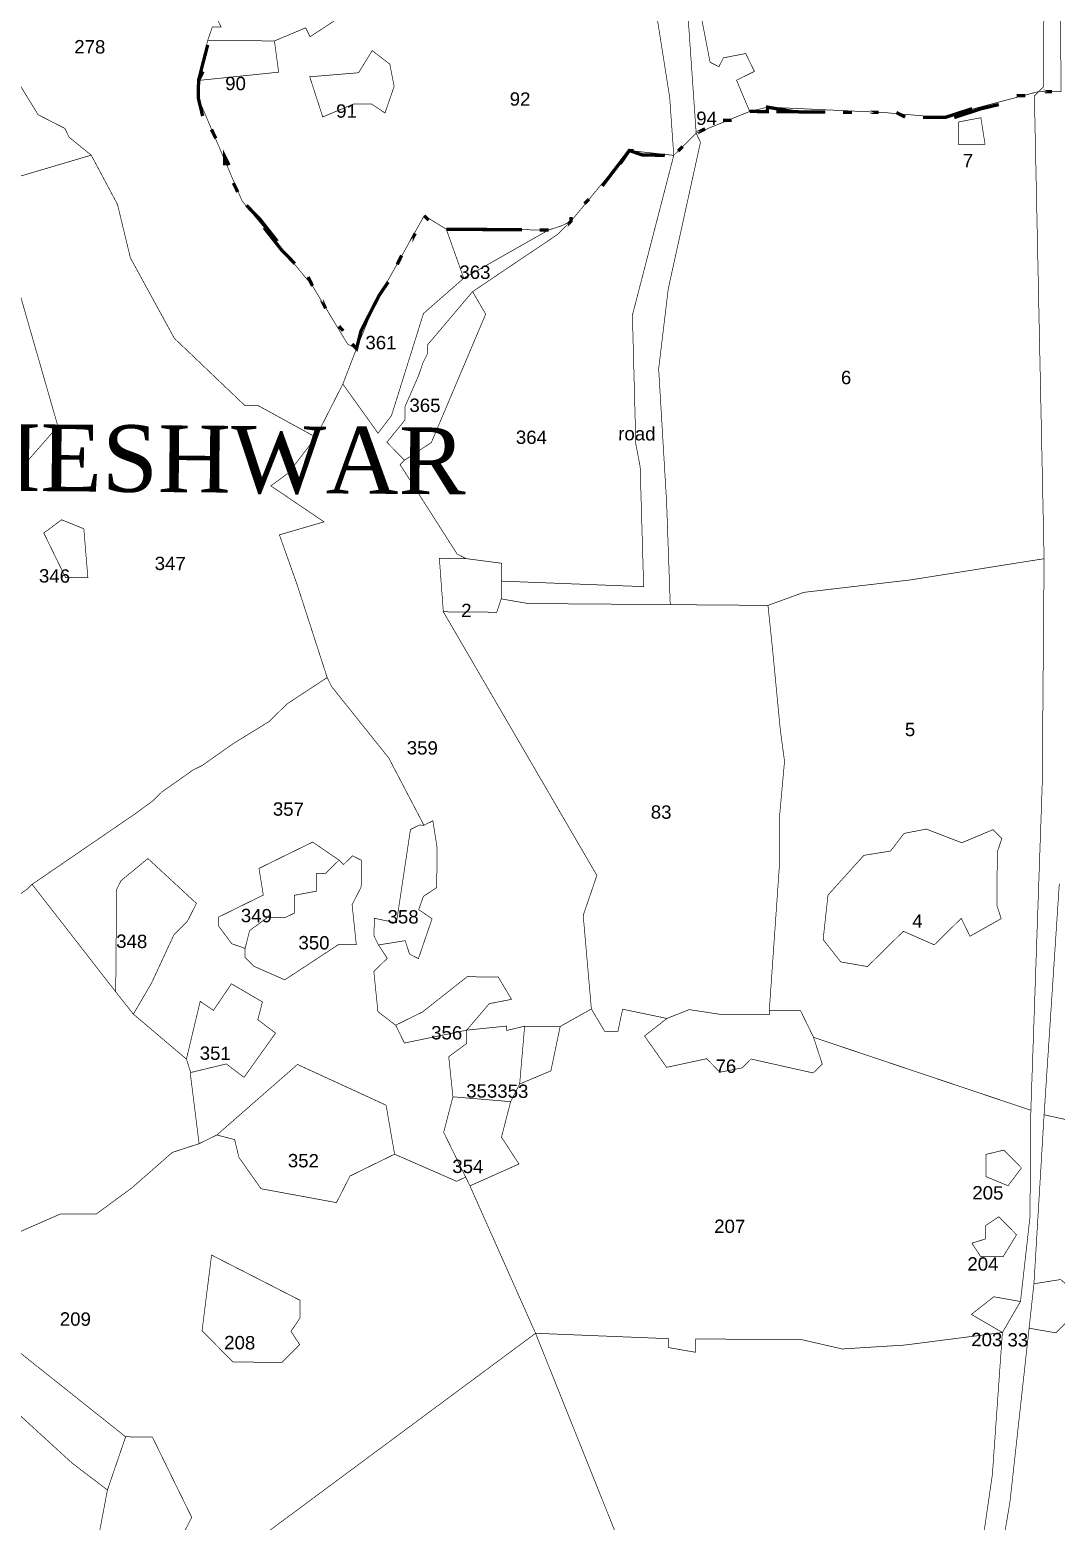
# Model space of a CAD drawing. Header units: metres. Extents: x 317370 to 326712, y 1824935 to 1838812.
# Drawn here: x 321671 to 322602, y 1828312 to 1829663 of the extents above; entities that cross this region are included whole.
import ezdxf

# ---------------------------------------------------------------- set-up
doc = ezdxf.new("R2010")
doc.units = ezdxf.units.M
doc.header["$MEASUREMENT"] = 0
for name, color, linetype in [('SURVEY NO.', 7, 'Continuous'), ('SURVEY PLOT BOUNDARY', 35, 'Continuous'), ('VILLAGE BOUNDARY', 212, 'Continuous'), ('VILLAGE NAME', 3, 'Continuous')]:
    doc.layers.add(name, color=color, linetype=linetype)
doc.styles.add('PDF Arial', font='arial.ttf')
doc.styles.get("Standard").update_dxf_attribs({"font": 'times.ttf'})

# ---------------------------------------------------------------- blocks, each defined once
blk = doc.blocks.new('81')
at = {"layer": 'SURVEY PLOT BOUNDARY', "lineweight": 18, "const_width": 0.605}
for points in [[(322604.3, 1829861.5), (322606.3, 1829607.5), (322586.2, 1829607.6), (322590.2, 1829611.6), (322592.8, 1829942.2)], [(322268.2, 1829674.6), (322275.5, 1829569.7), (322255.2, 1829549.7), (322251.5, 1829602.2), (322236.2, 1829699.1)], [(322592.8, 1829942.2), (322590.2, 1829611.6), (322586.2, 1829607.6), (322497.3, 1829584.1), (322444.9, 1829588.6), (322340.2, 1829593.4), (322324, 1829589.5), (322312.1, 1829617.8), (322328.3, 1829625.8), (322320.4, 1829642), (322300.2, 1829638.1), (322296.1, 1829630), (322288.1, 1829634.1), (322280.3, 1829674.5)], [(321836.8, 1829665.9), (321832.7, 1829653.9), (321824.4, 1829617.6), (321824.2, 1829601.5), (321863.8, 1829508.5), (321927.7, 1829431.4), (321959.5, 1829378.7), (321967.6, 1829374.6), (321955.2, 1829342.5), (321930.7, 1829294.3), (321878.5, 1829322.9), (321866.4, 1829323), (321802.4, 1829384), (321762.6, 1829456.9), (321750.9, 1829505.3), (321727.1, 1829549.9), (321707.1, 1829566.1), (321703.1, 1829574.2), (321679, 1829586.5), (321619.3, 1829683.8)], [(322236.2, 1829699.1), (322251.5, 1829602.2), (322255.2, 1829549.7), (322214.9, 1829554.1), (322162, 1829490), (322153.9, 1829486), (322141.8, 1829482.1), (322049, 1829482.8), (322029, 1829495.1), (321984, 1829414.8), (321967.6, 1829374.6), (321959.5, 1829378.7), (321927.7, 1829431.4), (321863.8, 1829508.5), (321824.2, 1829601.5), (321824.4, 1829617.6), (321897, 1829625.1), (321893.2, 1829653.4), (321921.5, 1829665.3), (321925.5, 1829657.2), (321961.9, 1829681.1)], [(321619.3, 1829683.8), (321679, 1829586.5), (321703.1, 1829574.2), (321707.1, 1829566.1), (321727.1, 1829549.9), (321634.2, 1829522.4), (321696.9, 1829304.2), (321619.7, 1829216.1)], [(322604.7, 1828889.8), (322590.9, 1828680.3), (322581.7, 1828527.2), (322577.3, 1828486.9), (322560, 1828329.8), (322543.1, 1828229.1)], [(322527, 1828237.3), (322544, 1828354.1), (322553.1, 1828483), (322569.5, 1828511.1), (322578.1, 1828587.7), (322578.9, 1828684.4), (322589.3, 1828982.7), (322589.7, 1829039.1), (322590.9, 1829184.2), (322582.1, 1829603.6), (322586.2, 1829607.6), (322606.3, 1829607.5)], [(321619.7, 1829216.1), (321696.9, 1829304.2), (321634.2, 1829522.4), (321727.1, 1829549.9), (321750.9, 1829505.3), (321762.6, 1829456.9), (321802.4, 1829384), (321866.4, 1829323), (321878.5, 1829322.9), (321930.7, 1829294.3), (321906.2, 1829262.2), (321890, 1829250.2), (321938.1, 1829217.6), (321897.7, 1829205.8), (321913.5, 1829161.4), (321941, 1829076.5), (321904.6, 1829052.6), (321888.3, 1829036.6), (321855.9, 1829016.7), (321827.5, 1828996.7), (321819.5, 1828992.8), (321791.1, 1828972.8), (321783, 1828964.8), (321766.7, 1828952.9), (321673.5, 1828889.1), (321669.5, 1828885.1)], [(323065.8, 1828575.8), (322590.9, 1828680.3), (322604.7, 1828889.8)], [(322543.1, 1828229.1), (322560, 1828329.8), (322577.3, 1828486.9), (322601.5, 1828482.7), (322629.9, 1828510.7)], [(322605.9, 1828531), (322581.7, 1828527.2), (322590.9, 1828680.3), (323065.8, 1828575.8)], [(321410.9, 1828294.5), (321431.5, 1828350.8), (321339.4, 1828428.1), (321347.6, 1828448.2), (321311.6, 1828488.8), (321295.7, 1828513.1), (321405.5, 1828641.2), (321421.6, 1828641.1), (321429.8, 1828653.1), (321433.8, 1828653.1), (321462.1, 1828652.9), (321461.9, 1828636.8), (321474, 1828636.7), (321533.8, 1828547.5), (321549.9, 1828551.4), (321549.8, 1828539.3), (321557.8, 1828523.1), (321577.5, 1828474.6), (321621.6, 1828433.9), (321629.7, 1828437.9), (321709.7, 1828364.7), (321741.8, 1828340.3), (321733.4, 1828296)]]:
    blk.add_lwpolyline(points, dxfattribs=at)
for points in [[(321930.6, 1829794.2), (321958.7, 1829785.9), (321950.5, 1829769.8), (321974.5, 1829737.4), (321986.3, 1829705.1), (321974.1, 1829693.1), (321962, 1829689.1), (321961.9, 1829681.1), (321925.5, 1829657.2), (321921.5, 1829665.3), (321893.2, 1829653.4), (321832.7, 1829653.9), (321836.8, 1829665.9), (321844.9, 1829665.9), (321837, 1829682), (321841.4, 1829726.4), (321877.7, 1829730.1), (321905.9, 1829737.9), (321894, 1829754.2)], [(322288.1, 1829634.1), (322296.1, 1829630), (322300.2, 1829638.1), (322320.4, 1829642), (322328.3, 1829625.8), (322312.1, 1829617.8), (322324, 1829589.5), (322275.5, 1829569.7), (322268.2, 1829674.6), (322280.3, 1829674.5)], [(321824.4, 1829617.6), (321832.7, 1829653.9), (321893.2, 1829653.4), (321897, 1829625.1)], [(321925.2, 1829620.9), (321969.5, 1829624.6), (321981.8, 1829644.6), (321997.8, 1829632.4), (322001.7, 1829612.2), (321993.4, 1829588.1), (321981.4, 1829596.2), (321965.3, 1829596.4), (321937, 1829584.5)], [(321925.2, 1829620.9), (321937, 1829584.5), (321965.3, 1829596.4), (321981.4, 1829596.2), (321993.4, 1829588.1), (322001.7, 1829612.2), (321997.8, 1829632.4), (321981.8, 1829644.6), (321969.5, 1829624.6)], [(322590.9, 1829184.2), (322469.8, 1829165), (322373, 1829153.7), (322340.6, 1829141.9), (322252, 1829142.6), (322248.7, 1829235.3), (322241.5, 1829356.3), (322250.2, 1829428.8), (322279.4, 1829561.6), (322275.5, 1829569.7), (322324, 1829589.5), (322340.2, 1829593.4), (322444.9, 1829588.6), (322497.3, 1829584.1), (322586.2, 1829607.6), (322582.1, 1829603.6)], [(322513.4, 1829580), (322533.6, 1829583.8), (322537.4, 1829559.6), (322513.2, 1829559.8)], [(322533.6, 1829583.8), (322513.4, 1829580), (322513.2, 1829559.8), (322537.4, 1829559.6)], [(322255.2, 1829549.7), (322275.5, 1829569.7), (322279.4, 1829561.6), (322250.2, 1829428.8), (322241.5, 1829356.3), (322248.7, 1829235.3), (322252, 1829142.6), (322123, 1829143.6), (322098.8, 1829147.8), (322098.9, 1829163.9), (322227.9, 1829158.9), (322224.7, 1829267.8), (322220.8, 1829288), (322217.7, 1829404.9)], [(322255.2, 1829549.7), (322217.7, 1829404.9), (322220.8, 1829288), (322224.7, 1829267.8), (322227.9, 1829158.9), (322098.9, 1829163.9), (322099.1, 1829180.1), (322066.9, 1829184.3), (322058.8, 1829188.4), (322007.1, 1829269.5), (322011.1, 1829273.5), (322035.4, 1829289.4), (322084.7, 1829405.9), (322072.8, 1829426.2), (322149.8, 1829478), (322162, 1829490), (322214.9, 1829554.1)], [(322066.9, 1829184.3), (322042.7, 1829184.5), (322046.3, 1829136.1), (322185.5, 1828897.2), (322173.1, 1828861), (322180.5, 1828776.2), (322152.2, 1828760.3), (322120, 1828760.6), (322103.8, 1828756.7), (322103.8, 1828760.7), (322067.5, 1828757), (322087.9, 1828781), (322108.1, 1828784.9), (322096.1, 1828805.1), (322067.9, 1828805.4), (322027.3, 1828773.4), (322003.1, 1828761.5), (321987, 1828773.7), (321983.3, 1828810.1), (321991.4, 1828818.1), (321995.5, 1828822.1), (321987.5, 1828834.2), (322011.7, 1828838.1), (322015.7, 1828825.9), (322023.7, 1828821.8), (322036.1, 1828858), (322024, 1828866.2), (322028.2, 1828878.2), (322040.3, 1828886.2), (322040.6, 1828922.5), (322036.8, 1828946.7), (322028.7, 1828942.7), (321996.9, 1829003.5), (321945, 1829068.4), (321941, 1829076.5), (321913.5, 1829161.4), (321897.7, 1829205.8), (321938.1, 1829217.6), (321890, 1829250.2), (321906.2, 1829262.2), (321930.7, 1829294.3), (321955.2, 1829342.5), (321987.1, 1829297.9), (321999.3, 1829313.9), (322028.3, 1829406.4), (322064.8, 1829438.4), (322141.8, 1829482.1), (322153.9, 1829486), (322162, 1829490), (322149.8, 1829478), (322072.8, 1829426.2), (322032.1, 1829378.1), (322032, 1829370.1), (322027.9, 1829362), (322023.8, 1829350), (322011.5, 1829321.9), (322011.4, 1829309.8), (321995.1, 1829289.7), (322011.1, 1829273.5), (322007.1, 1829269.5), (322058.8, 1829188.4)], [(322049, 1829482.8), (322064.8, 1829438.4), (322028.3, 1829406.4), (321999.3, 1829313.9), (321987.1, 1829297.9), (321955.2, 1829342.5), (321967.6, 1829374.6), (321984, 1829414.8), (322029, 1829495.1)], [(322049, 1829482.8), (322141.8, 1829482.1), (322064.8, 1829438.4)], [(322072.8, 1829426.2), (322084.7, 1829405.9), (322035.4, 1829289.4), (322011.1, 1829273.5), (321995.1, 1829289.7), (322011.4, 1829309.8), (322011.5, 1829321.9), (322023.8, 1829350), (322027.9, 1829362), (322032, 1829370.1), (322032.1, 1829378.1)], [(321684.1, 1829207.5), (321700.3, 1829219.5), (321720.4, 1829211.3), (321724.1, 1829166.9), (321703.9, 1829167)], [(321684.1, 1829207.5), (321703.9, 1829167), (321724.1, 1829166.9), (321720.4, 1829211.3), (321700.3, 1829219.5)], [(322046.3, 1829136.1), (322042.7, 1829184.5), (322066.9, 1829184.3), (322099.1, 1829180.1), (322098.9, 1829163.9), (322098.8, 1829147.8), (322094.7, 1829135.7)], [(322589.7, 1829039.1), (322589.3, 1828982.7), (322578.9, 1828684.4), (322381.9, 1828750.5), (322370, 1828774.8), (322341.8, 1828775), (322350.8, 1828903.9), (322351.2, 1828952.3), (322355.6, 1829000.6), (322351.8, 1829028.9), (322344.4, 1829105.6), (322340.6, 1829141.9), (322373, 1829153.7), (322469.8, 1829165), (322590.9, 1829184.2)], [(322350.8, 1828903.9), (322341.8, 1828775), (322341.7, 1828770.9), (322297.4, 1828771.3), (322269.2, 1828775.6), (322249, 1828767.6), (322208.8, 1828776), (322204.6, 1828755.9), (322192.5, 1828756), (322180.5, 1828776.2), (322173.1, 1828861), (322185.5, 1828897.2), (322046.3, 1829136.1), (322094.7, 1829135.7), (322098.8, 1829147.8), (322123, 1829143.6), (322252, 1829142.6), (322340.6, 1829141.9), (322344.4, 1829105.6), (322351.8, 1829028.9), (322355.6, 1829000.6), (322351.2, 1828952.3)], [(322016.5, 1828938.8), (322003.8, 1828854.2), (321983.7, 1828858.4), (321983.5, 1828842.3), (321987.5, 1828834.2), (321995.5, 1828822.1), (321991.4, 1828818.1), (321983.3, 1828810.1), (321987, 1828773.7), (322003.1, 1828761.5), (322011, 1828745.3), (322067.5, 1828757), (322067.4, 1828744.9), (322051.2, 1828732.9), (322055, 1828696.6), (322046.6, 1828664.4), (322066.5, 1828623.9), (322058.4, 1828620), (322002.1, 1828644.6), (321994.4, 1828689), (321914.1, 1828725.9), (321841, 1828662), (321824.9, 1828654.1), (321817.3, 1828714.6), (321817.3, 1828718.6), (321849.6, 1828726.4), (321865.6, 1828714.2), (321894.2, 1828754.3), (321878.1, 1828766.5), (321882.3, 1828782.6), (321854.2, 1828799), (321837.9, 1828774.9), (321825.9, 1828783.1), (321813.4, 1828730.8), (321765.3, 1828771.5), (321781.7, 1828799.5), (321802.2, 1828843.7), (321814.3, 1828855.7), (321822.5, 1828871.8), (321778.5, 1828912.5), (321754.2, 1828892.5), (321750.1, 1828884.5), (321749.3, 1828791.7), (321673.5, 1828889.1), (321766.7, 1828952.9), (321783, 1828964.8), (321791.1, 1828972.8), (321819.5, 1828992.8), (321827.5, 1828996.7), (321855.9, 1829016.7), (321888.3, 1829036.6), (321904.6, 1829052.6), (321941, 1829076.5), (321945, 1829068.4), (321996.9, 1829003.5), (322028.7, 1828942.7), (322024.6, 1828942.8)], [(321987.5, 1828834.2), (321983.5, 1828842.3), (321983.7, 1828858.4), (322003.8, 1828854.2), (322016.5, 1828938.8), (322024.6, 1828942.8), (322028.7, 1828942.7), (322036.8, 1828946.7), (322040.6, 1828922.5), (322040.3, 1828886.2), (322028.2, 1828878.2), (322024, 1828866.2), (322036.1, 1828858), (322023.7, 1828821.8), (322015.7, 1828825.9), (322011.7, 1828838.1)], [(322395, 1828879.4), (322427.5, 1828915.4), (322451.7, 1828919.3), (322464, 1828935.3), (322484.1, 1828939.2), (322516.3, 1828926.8), (322544.6, 1828938.7), (322552.6, 1828930.6), (322548.5, 1828918.5), (322548.4, 1828906.4), (322548.1, 1828870.1), (322552, 1828858), (322523.7, 1828842.1), (322515.8, 1828858.3), (322491.4, 1828834.3), (322463.3, 1828846.6), (322430.8, 1828814.6), (322406.6, 1828818.8), (322390.6, 1828839.1)], [(322552.6, 1828930.6), (322544.6, 1828938.7), (322516.3, 1828926.8), (322484.1, 1828939.2), (322464, 1828935.3), (322451.7, 1828919.3), (322427.5, 1828915.4), (322395, 1828879.4), (322390.6, 1828839.1), (322406.6, 1828818.8), (322430.8, 1828814.6), (322463.3, 1828846.6), (322491.4, 1828834.3), (322515.8, 1828858.3), (322523.7, 1828842.1), (322552, 1828858), (322548.1, 1828870.1), (322548.4, 1828906.4), (322548.5, 1828918.5)], [(321870.7, 1828847.2), (321866.6, 1828831.1), (321854.5, 1828835.3), (321842.5, 1828851.5), (321842.6, 1828859.5), (321883.1, 1828879.4), (321879.2, 1828903.6), (321927.8, 1828927.4), (321951.8, 1828911.1), (321939.6, 1828899.1), (321931.6, 1828899.2), (321931.5, 1828883), (321911.3, 1828879.2), (321911.1, 1828863), (321903.1, 1828859.1), (321886.9, 1828859.2)], [(321927.8, 1828927.4), (321879.2, 1828903.6), (321883.1, 1828879.4), (321842.6, 1828859.5), (321842.5, 1828851.5), (321854.5, 1828835.3), (321866.6, 1828831.1), (321866.5, 1828823.1), (321874.5, 1828814.9), (321902.6, 1828802.6), (321951.2, 1828834.5), (321967.4, 1828834.4), (321963.6, 1828870.7), (321971.8, 1828886.7), (321971.9, 1828894.8), (321972, 1828910.9), (321964, 1828915), (321955.8, 1828907), (321951.8, 1828911.1)], [(321765.3, 1828771.5), (321749.3, 1828791.7), (321750.1, 1828884.5), (321754.2, 1828892.5), (321778.5, 1828912.5), (321822.5, 1828871.8), (321814.3, 1828855.7), (321802.2, 1828843.7), (321781.7, 1828799.5)], [(321972, 1828910.9), (321971.9, 1828894.8), (321971.8, 1828886.7), (321963.6, 1828870.7), (321967.4, 1828834.4), (321951.2, 1828834.5), (321902.6, 1828802.6), (321874.5, 1828814.9), (321866.5, 1828823.1), (321866.6, 1828831.1), (321870.7, 1828847.2), (321886.9, 1828859.2), (321903.1, 1828859.1), (321911.1, 1828863), (321911.3, 1828879.2), (321931.5, 1828883), (321931.6, 1828899.2), (321939.6, 1828899.1), (321951.8, 1828911.1), (321955.8, 1828907), (321964, 1828915)], [(321749.3, 1828791.7), (321765.3, 1828771.5), (321813.4, 1828730.8), (321817.3, 1828718.6), (321817.3, 1828714.6), (321824.9, 1828654.1), (321800.6, 1828646.2), (321764.1, 1828614.2), (321731.6, 1828590.3), (321699.4, 1828590.5), (321582.1, 1828539.1), (321574, 1828535.1), (321570, 1828539.2), (321530.4, 1828624.1), (321490.4, 1828668.8), (321458.1, 1828665), (321434, 1828677.3), (321511.2, 1828753.3), (321568.1, 1828813.3), (321669.5, 1828885.1), (321673.5, 1828889.1)], [(321817.3, 1828718.6), (321813.4, 1828730.8), (321825.9, 1828783.1), (321837.9, 1828774.9), (321854.2, 1828799), (321882.3, 1828782.6), (321878.1, 1828766.5), (321894.2, 1828754.3), (321865.6, 1828714.2), (321849.6, 1828726.4)], [(322003.1, 1828761.5), (322027.3, 1828773.4), (322067.9, 1828805.4), (322096.1, 1828805.1), (322108.1, 1828784.9), (322087.9, 1828781), (322067.5, 1828757), (322011, 1828745.3)], [(322249, 1828767.6), (322228.7, 1828751.7), (322248.7, 1828723.3), (322285, 1828731.1), (322297, 1828718.9), (322317.2, 1828722.8), (322325.3, 1828730.8), (322381.6, 1828718.2), (322389.8, 1828726.2), (322381.9, 1828750.5), (322578.9, 1828684.4), (322578.1, 1828587.7), (322569.5, 1828511.1), (322545.3, 1828515.4), (322525, 1828499.4), (322553.1, 1828483), (322464.3, 1828471.6), (322407.9, 1828468.1), (322371.7, 1828476.4), (322274.9, 1828477.2), (322274.8, 1828465.1), (322250.7, 1828469.3), (322250.7, 1828477.4), (322129.9, 1828482.3), (322070.4, 1828615.9), (322114.9, 1828635.7), (322099, 1828660), (322107.3, 1828692.2), (322115.5, 1828708.2), (322143.8, 1828720.1), (322152.2, 1828760.3), (322180.5, 1828776.2), (322192.5, 1828756), (322204.6, 1828755.9), (322208.8, 1828776)], [(322228.7, 1828751.7), (322249, 1828767.6), (322269.2, 1828775.6), (322297.4, 1828771.3), (322341.7, 1828770.9), (322341.8, 1828775), (322370, 1828774.8), (322381.9, 1828750.5), (322389.8, 1828726.2), (322381.6, 1828718.2), (322325.3, 1828730.8), (322317.2, 1828722.8), (322297, 1828718.9), (322285, 1828731.1), (322248.7, 1828723.3)], [(322103.8, 1828760.7), (322103.8, 1828756.7), (322120, 1828760.6), (322115.5, 1828708.2), (322107.3, 1828692.2), (322055, 1828696.6), (322051.2, 1828732.9), (322067.4, 1828744.9), (322067.5, 1828757)], [(322120, 1828760.6), (322152.2, 1828760.3), (322143.8, 1828720.1), (322115.5, 1828708.2)], [(321841, 1828662), (321914.1, 1828725.9), (321994.4, 1828689), (322002.1, 1828644.6), (321961.7, 1828624.8), (321949.4, 1828600.7), (321881, 1828613.3), (321861, 1828641.7), (321857.1, 1828657.8)], [(322107.3, 1828692.2), (322099, 1828660), (322114.9, 1828635.7), (322070.4, 1828615.9), (322066.5, 1828623.9), (322046.6, 1828664.4), (322055, 1828696.6)], [(321881, 1828613.3), (321949.4, 1828600.7), (321961.7, 1828624.8), (322002.1, 1828644.6), (322058.4, 1828620), (322066.5, 1828623.9), (322070.4, 1828615.9), (322129.9, 1828482.3), (321833.9, 1828262.9), (321826, 1828291.2), (321810, 1828299.4), (321818.2, 1828315.5), (321782.5, 1828388.3), (321758.3, 1828388.5), (321574, 1828535.1), (321582.1, 1828539.1), (321699.4, 1828590.5), (321731.6, 1828590.3), (321764.1, 1828614.2), (321800.6, 1828646.2), (321824.9, 1828654.1), (321841, 1828662), (321857.1, 1828657.8), (321861, 1828641.7)], [(322570.4, 1828632.1), (322558.2, 1828616), (322538.1, 1828624.3), (322538.3, 1828644.4), (322554.4, 1828648.3)], [(322538.1, 1828624.3), (322558.2, 1828616), (322570.4, 1828632.1), (322554.4, 1828648.3), (322538.3, 1828644.4)], [(322525.5, 1828563.9), (322537.7, 1828567.8), (322537.8, 1828579.9), (322549.9, 1828587.9), (322565.9, 1828571.6), (322553.7, 1828551.6), (322533.5, 1828551.7)], [(322525.5, 1828563.9), (322533.5, 1828551.7), (322553.7, 1828551.6), (322565.9, 1828571.6), (322549.9, 1828587.9), (322537.8, 1828579.9), (322537.7, 1828567.8)], [(321836.2, 1828553.2), (321916.4, 1828512.2), (321916.3, 1828496.1), (321908.2, 1828484.1), (321916.1, 1828471.9), (321899.9, 1828455.9), (321855.5, 1828456.3), (321827.6, 1828484.7)], [(321855.5, 1828456.3), (321899.9, 1828455.9), (321916.1, 1828471.9), (321908.2, 1828484.1), (321916.3, 1828496.1), (321916.4, 1828512.2), (321836.2, 1828553.2), (321827.6, 1828484.7)], [(321574, 1828535.1), (321758.3, 1828388.5), (321741.8, 1828340.3), (321709.7, 1828364.7), (321629.7, 1828437.9), (321621.6, 1828433.9), (321577.5, 1828474.6), (321557.8, 1828523.1), (321570, 1828539.2)], [(322605.9, 1828531), (322629.9, 1828510.7), (322601.5, 1828482.7), (322577.3, 1828486.9), (322581.7, 1828527.2)], [(322569.5, 1828511.1), (322553.1, 1828483), (322525, 1828499.4), (322545.3, 1828515.4)], [(322553.1, 1828483), (322544, 1828354.1), (322527, 1828237.3), (322497.8, 1828116.6), (322352.3, 1828061.3), (322311.8, 1828045.5), (322288, 1828094.1), (322284.4, 1828138.4), (322264.4, 1828166.8), (322256.4, 1828166.9), (322129.9, 1828482.3), (322250.7, 1828477.4), (322250.7, 1828469.3), (322274.8, 1828465.1), (322274.9, 1828477.2), (322371.7, 1828476.4), (322407.9, 1828468.1), (322464.3, 1828471.6)], [(321833.9, 1828262.9), (322129.9, 1828482.3), (322256.4, 1828166.9), (322264.4, 1828166.8), (322284.4, 1828138.4), (322288, 1828094.1), (322311.8, 1828045.5), (322291.7, 1828045.6), (322081.6, 1827990.9), (322021.7, 1828051.8), (321989.3, 1828035.9), (321981.4, 1828060.2), (321953.5, 1828096.7), (321945.6, 1828125), (321929.5, 1828121.1), (321893.4, 1828145.5), (321893.8, 1828189.9), (321857.6, 1828206.3)], [(321810, 1828299.4), (321781.6, 1828283.5), (321765.5, 1828287.7), (321749.3, 1828275.7), (321733.4, 1828296), (321741.8, 1828340.3), (321758.3, 1828388.5), (321782.5, 1828388.3), (321818.2, 1828315.5)]]:
    blk.add_lwpolyline(points, close=True, dxfattribs=at)
at = {"layer": 'VILLAGE BOUNDARY', "lineweight": 50, "const_width": 3.02}
for points in [[(321832.7, 1829649.8), (321828.5, 1829633.7), (321824.4, 1829617.6), (321824.3, 1829609.6)], [(321828.1, 1829585.4), (321824.2, 1829601.5), (321824.4, 1829617.6), (321828.5, 1829625.7)], [(322566, 1829603.7), (322574, 1829603.7)], [(322324, 1829589.5), (322340.1, 1829589.4), (322340.2, 1829593.4), (322364.3, 1829589.2)], [(322481.2, 1829584.2), (322497.3, 1829584.1), (322501.3, 1829584.1), (322525.6, 1829592)], [(322549.8, 1829595.8), (322533.6, 1829591.9), (322509.4, 1829584)], [(322307.8, 1829581.6), (322299.7, 1829581.6)], [(322392.5, 1829589), (322376.4, 1829589.1), (322348.2, 1829589.3)], [(322408.6, 1829588.8), (322416.7, 1829588.8)], [(322465, 1829584.4), (322457, 1829588.5)], [(321836.1, 1829573.2), (321840.1, 1829565.1)], [(321852, 1829540.8), (321848, 1829548.9), (321848, 1829540.8)], [(322190.4, 1829522), (322202.7, 1829538.1), (322214.9, 1829554.1), (322218.9, 1829554.1)], [(322247.1, 1829549.8), (322226.9, 1829550), (322214.9, 1829554.1), (322206.7, 1829542.1)], [(322259.2, 1829553.7), (322263.3, 1829557.7)], [(321859.9, 1829516.6), (321855.9, 1829524.7)], [(322178.3, 1829510), (322174.2, 1829506)], [(321867.8, 1829504.4), (321879.8, 1829492.2), (321895.8, 1829471.9)], [(321911.7, 1829451.6), (321899.8, 1829463.8), (321883.8, 1829484.1)], [(322033, 1829491), (322029, 1829495.1)], [(322049, 1829482.8), (322065.2, 1829482.7), (322089.4, 1829482.5)], [(322117.6, 1829482.3), (322097.4, 1829482.4), (322073.2, 1829482.6)], [(322133.7, 1829482.2), (322141.8, 1829482.1)], [(322004.5, 1829450.9), (322008.5, 1829459)], [(321923.7, 1829439.5), (321927.7, 1829431.4)], [(321996.3, 1829434.9), (321988.1, 1829422.8), (321984, 1829414.8), (321975.8, 1829398.7)], [(321963.6, 1829378.7), (321967.6, 1829374.6), (321971.7, 1829390.7), (321984, 1829414.8)], [(321955.6, 1829390.8), (321951.6, 1829394.9)]]:
    blk.add_lwpolyline(points, dxfattribs=at)
for points in [[(322590.2, 1829607.6), (322598.2, 1829607.5)], [(322432.8, 1829588.7), (322440.9, 1829588.6)], [(322275.5, 1829569.7), (322283.6, 1829573.7)], [(322157.9, 1829486), (322162, 1829490), (322162, 1829494), (322162, 1829490)], [(322016.7, 1829471), (322020.8, 1829479)], [(321935.7, 1829419.2), (321939.6, 1829411.1)]]:
    blk.add_lwpolyline(points, close=True, dxfattribs=at)
at = {"layer": 'SURVEY NO.', "attachment_point": 7, "rotation": 359.5492, "style": 'PDF Arial'}
for s, insert, char_height in [('278', (321711.7, 1829642), 12.09), ('90', (321848.5, 1829608.7), 12.09), ('92', (322106.4, 1829594.6), 12.09), ('91', (321949.1, 1829583.7), 12.09), ('94', (322275.5, 1829577.1), 12.09), ('7', (322517.1, 1829538.9), 12.1), ('363', (322060.8, 1829437.7), 12.09), ('361', (321975.6, 1829373.9), 12.09), ('6', (322406.7, 1829342.2), 12.1), ('365', (322015.5, 1829317.1), 12.09), ('364', (322112, 1829288.1), 12.09), ('road', (322204.8, 1829291.4), 12.09), ('347', (321784.6, 1829173.8), 12.09), ('346', (321679.7, 1829162.5), 12.09), ('2', (322062.4, 1829131.3), 12.1), ('5', (322464.7, 1829023.3), 12.1), ('359', (322013.1, 1829006.7), 12.09), ('357', (321891.7, 1828951.2), 12.09), ('83', (322234.3, 1828948.5), 12.09), ('349', (321862.7, 1828854.7), 12.09), ('358', (321995.7, 1828853.6), 12.09), ('4', (322471.4, 1828849.9), 12.1), ('348', (321749.7, 1828831.4), 12.09), ('350', (321914.9, 1828830.1), 12.09), ('356', (322035.2, 1828748.5), 12.09), ('351', (321825.4, 1828730), 12.09), ('76', (322293, 1828718.2), 12.09), ('353353', (322067, 1828695.8), 12.09), ('352', (321905.3, 1828632.6), 12.09), ('354', (322054.4, 1828627.4), 12.09), ('205', (322525.8, 1828603.5), 12.09), ('207', (322291.8, 1828573.1), 12.09), ('204', (322521.3, 1828539), 12.09), ('209', (321698.6, 1828489.1), 12.09), ('208', (321847.6, 1828467.7), 12.09), ('203 33', (322524.8, 1828470.5), 12.09)]:
    blk.add_mtext(s, dxfattribs=dict(at, insert=insert, char_height=char_height))
at = {"layer": 'VILLAGE NAME', "insert": (321472.8, 1829245.7), "char_height": 60.47, "attachment_point": 7, "rotation": 359.5492}
blk.add_mtext('RAMESHWAR', dxfattribs=at)

msp = doc.modelspace()

# ---------------------------------------------------------------- block references
msp.add_blockref('81', (0, 0))

doc.saveas('drawing.dxf')
